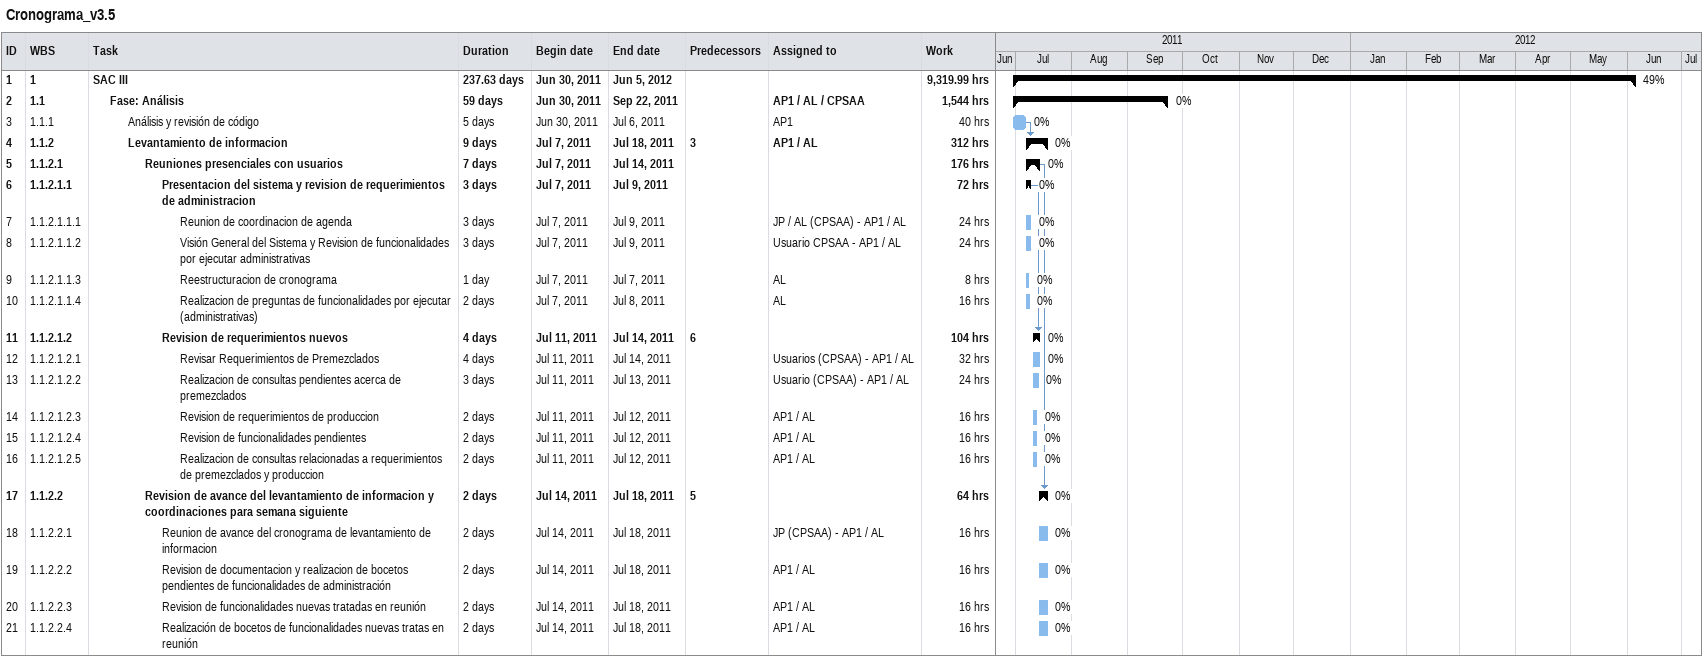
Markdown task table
Cronograma_v3.5

| ID | WBS | Task | Duration | Start | Finish | Predecessors | Resources | % complete | Work (h) |
|---|---|---|---|---|---|---|---|---|---|
| 1 | 1 | **SAC III** | 237.63d | 2011-06-30 | 2012-06-05 |  |  | 49 | 9319.99 |
| 2 | 1.1 | **Fase: Análisis** | 59d | 2011-06-30 | 2011-09-22 |  | AP1 / AL / CPSAA | 0 | 1544 |
| 3 | 1.1.1 | Análisis y revisión de código | 5d | 2011-06-30 | 2011-07-06 |  | AP1 | 0 | 40 |
| 4 | 1.1.2 | **Levantamiento de informacion** | 9d | 2011-07-07 | 2011-07-18 | 3 | AP1 / AL | 0 | 312 |
| 5 | 1.1.2.1 | **Reuniones presenciales con usuarios** | 7d | 2011-07-07 | 2011-07-14 |  |  | 0 | 176 |
| 6 | 1.1.2.1.1 | **Presentacion del sistema y revision de requerimientos de administracion** | 3d | 2011-07-07 | 2011-07-09 |  |  | 0 | 72 |
| 7 | 1.1.2.1.1.1 | Reunion de coordinacion de agenda | 3d | 2011-07-07 | 2011-07-09 |  | JP / AL (CPSAA) - AP1 / AL | 0 | 24 |
| 8 | 1.1.2.1.1.2 | Visión General del Sistema y Revision de funcionalidades por ejecutar administrativas | 3d | 2011-07-07 | 2011-07-09 |  | Usuario CPSAA - AP1 / AL | 0 | 24 |
| 9 | 1.1.2.1.1.3 | Reestructuracion de cronograma | 1d | 2011-07-07 | 2011-07-07 |  | AL | 0 | 8 |
| 10 | 1.1.2.1.1.4 | Realizacion de preguntas de funcionalidades por ejecutar (administrativas) | 2d | 2011-07-07 | 2011-07-08 |  | AL | 0 | 16 |
| 11 | 1.1.2.1.2 | **Revision de requerimientos nuevos** | 4d | 2011-07-11 | 2011-07-14 | 6 |  | 0 | 104 |
| 12 | 1.1.2.1.2.1 | Revisar Requerimientos de Premezclados | 4d | 2011-07-11 | 2011-07-14 |  | Usuarios (CPSAA) - AP1 / AL | 0 | 32 |
| 13 | 1.1.2.1.2.2 | Realizacion de consultas pendientes acerca de premezclados | 3d | 2011-07-11 | 2011-07-13 |  | Usuario (CPSAA) - AP1 / AL | 0 | 24 |
| 14 | 1.1.2.1.2.3 | Revision de requerimientos de produccion | 2d | 2011-07-11 | 2011-07-12 |  | AP1 / AL | 0 | 16 |
| 15 | 1.1.2.1.2.4 | Revision de funcionalidades pendientes | 2d | 2011-07-11 | 2011-07-12 |  | AP1 / AL | 0 | 16 |
| 16 | 1.1.2.1.2.5 | Realizacion de consultas relacionadas a requerimientos de premezclados y produccion | 2d | 2011-07-11 | 2011-07-12 |  | AP1 / AL | 0 | 16 |
| 17 | 1.1.2.2 | **Revision de avance del levantamiento de informacion y coordinaciones para semana siguiente** | 2d | 2011-07-14 | 2011-07-18 | 5 |  | 0 | 64 |
| 18 | 1.1.2.2.1 | Reunion de avance del cronograma de levantamiento de informacion | 2d | 2011-07-14 | 2011-07-18 |  | JP (CPSAA) - AP1 / AL | 0 | 16 |
| 19 | 1.1.2.2.2 | Revision de documentacion y realizacion de bocetos pendientes de funcionalidades de administración | 2d | 2011-07-14 | 2011-07-18 |  | AP1 / AL | 0 | 16 |
| 20 | 1.1.2.2.3 | Revision de funcionalidades nuevas tratadas en reunión | 2d | 2011-07-14 | 2011-07-18 |  | AP1 / AL | 0 | 16 |
| 21 | 1.1.2.2.4 | Realización de bocetos de funcionalidades nuevas tratas en reunión | 2d | 2011-07-14 | 2011-07-18 |  | AP1 / AL | 0 | 16 |
